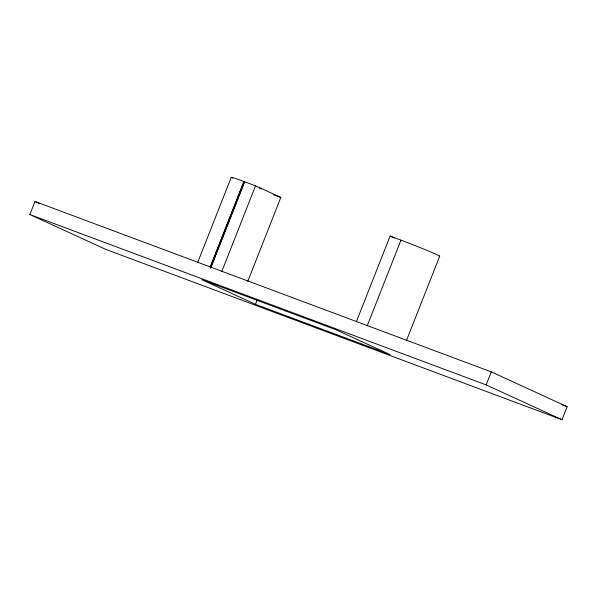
<?xml version="1.0" encoding="UTF-8"?>
<svg xmlns="http://www.w3.org/2000/svg" width="597" height="597" viewBox="0 0 597 597"><rect width="100%" height="100%" fill="white"/><g stroke="black" fill="none" stroke-linecap="round" stroke-linejoin="round"><path stroke-width="0.9" d="M29.85 214.539L34.984 201.502L491.294 371.871L567.15 406.684L562.016 419.721L105.706 249.352L29.85 214.539L486.159 384.908L562.016 419.721M197.861 262.053L231.248 177.309A28.029 0.881 21.5 0 1 243.897 181.488L255.531 185.839L280.829 197.45L247.792 281.321M210.174 267.09L243.897 181.488M210.368 267.165L244.091 181.563M210.569 267.24L244.285 181.637M210.42 268.18L244.486 181.712M210.965 267.389L244.68 181.786M221.808 271.441L255.531 185.839M255.494 304.328L201.764 279.672L336.372 329.932L390.102 354.588L255.494 304.328L257.098 300.254M356.387 321.679L390.102 236.076L400.968 240.136A28.029 0.881 21.5 0 1 439.668 256.15M367.252 325.738L400.968 240.136M406.311 340.954L439.698 256.21M486.159 384.908L491.294 371.871M273.307 194.637L280.829 197.45M561.919 404.729L567.15 406.684M259.486 188.167L261.359 188.928M390.102 236.076L394.326 238.016M34.984 201.502L39.201 203.435M232.658 178.19A28.029 0.881 21.5 0 1 232.517 178.115M231.561 177.6A28.029 0.881 21.5 0 1 231.263 177.376M439.646 256.24A28.029 0.881 21.5 0 1 439.079 256.165"/></g></svg>
